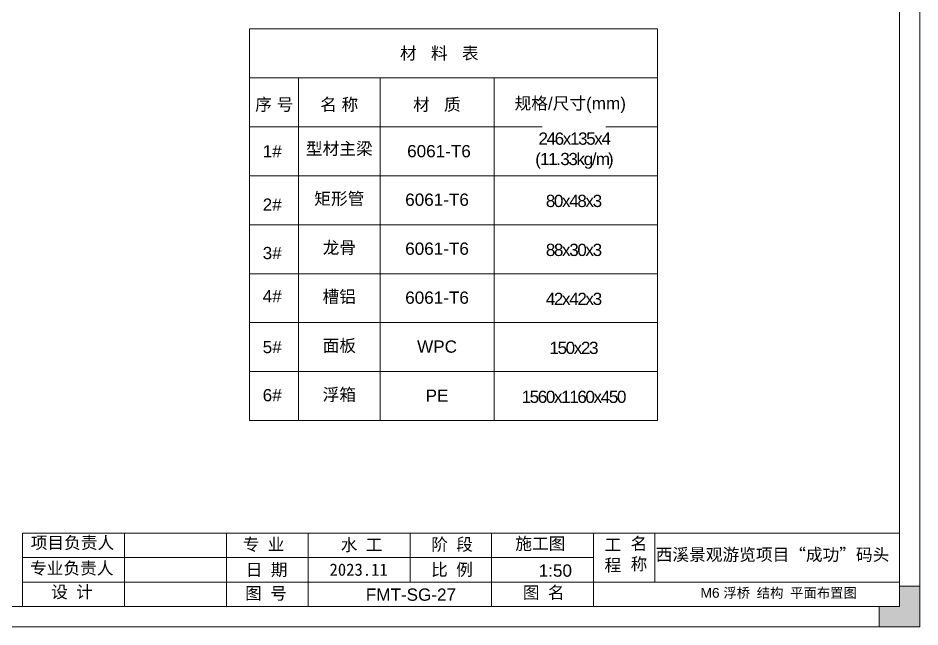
# Model space of a CAD drawing. Header units: millimetres. Extents: x 4 to 2106212, y -117026 to 198097.
# Drawn here: x 2067742 to 2078797, y 175267 to 182727 of the extents above; entities that cross this region are included whole.
import ezdxf

# ---------------------------------------------------------------- set-up
doc = ezdxf.new("R2010")
doc.units = ezdxf.units.MM
doc.layers.add('图框', color=7, linetype='Continuous', lineweight=13)
doc.layers.add('文本', color=3, linetype='Continuous', lineweight=13)
doc.styles.add('Arial', font='arial.ttf')
doc.styles.get("Standard").update_dxf_attribs({"font": 'arial.ttf'})

# ---------------------------------------------------------------- blocks, each defined once
blk = doc.blocks.new('GW-TK')
at = {"layer": '图框', "linetype": 'Continuous', "lineweight": 0}
h = blk.add_hatch(color=256, dxfattribs=at)
h.dxf.hatch_style = 1
h.paths.add_polyline_path([(927603.55, 464418.01), (927603.55, 464428.01), (927598.55, 464428.01), (927598.55, 464423.01), (927593.55, 464423.01), (927593.55, 464418.01)])
at = {"layer": '图框', "linetype": 'Continuous'}
for p, q in [((927383.55, 464441.02), (927383.55, 464423.01)), ((927408.55, 464441.02), (927408.55, 464423.01)), ((927433.55, 464441.02), (927433.55, 464423.01)), ((927453.55, 464441.02), (927453.55, 464423.01)), ((927478.55, 464441.02), (927478.55, 464429.01)), ((927498.55, 464441.02), (927498.55, 464423.01)), ((927523.55, 464441.02), (927523.55, 464423.01)), ((927538.55, 464441.02), (927538.55, 464429.01)), ((927383.55, 464435.01), (927523.55, 464435.01)), ((927451.56, 464429.01), (927383.55, 464429.01)), ((927383.55, 464429.01), (927598.55, 464429.01))]:
    blk.add_line(p, q, dxfattribs=at)
at = {"layer": '图框'}
for points in [[(927183.55, 464715.01), (927603.55, 464715.01), (927603.55, 464418.01), (927183.55, 464418.01)], [(927188.55, 464710.01), (927598.55, 464710.01), (927598.55, 464423.01), (927188.55, 464423.01)]]:
    blk.add_lwpolyline(points, close=True, dxfattribs=at)
at = {"layer": '图框', "linetype": 'Continuous'}
blk.add_lwpolyline([(927383.55, 464441.02), (927598.55, 464441.02)], dxfattribs=at)
at = {"layer": '图框', "linetype": 'Continuous', "lineweight": 0}
blk.add_lwpolyline([(927598.55, 464428.01), (927598.55, 464423.01), (927593.55, 464423.01), (927593.55, 464418.01), (927603.55, 464418.01), (927603.55, 464428.01)], close=True, dxfattribs=at)
at = {"layer": '图框', "linetype": 'Continuous', "char_height": 3, "attachment_point": 1}
for s, width, heights, insert in [('{\\fSimSun|b0|i0|c134|p2;项目负责人}', 26.0225, [0], (927385.56, 464440.15)), ('{\\fSimSun|b0|i0|c134|p2;专 业}', 12.8345, [0], (927437.53, 464439.73)), ('{\\fSimSun|b0|i0|c134|p2;阶 段}', 17.4775, [0], (927483.73, 464439.73)), ('{\\fSimSun|b0|i0|c134|p2;工 程}', 5.2119, [0], (927526.21, 464439.66)), ('{\\fSimSun|b0|i0|c134|p2;名 称}', 5.2119, [0], (927532.62, 464439.93)), ('{\\fSimSun|b0|i0|c134|p2;专业负责人}', 24.6361, [2.04], (927385.39, 464433.9)), ('{\\fSimSun|b0|i0|c134|p2;比 例}', 10.9146, [0], (927483.71, 464433.55)), ('{\\fSimSun|b0|i0|c134|p2;日 期}', 11.224, [0], (927438.25, 464433.55)), ('{\\fSimSun|b0|i0|c134|p2;设 计}', 16.2353, [0], (927390.55, 464428.09)), ('{\\fSimSun|b0|i0|c134|p2;图 号}', 23.6261, [0], (927438.11, 464427.75)), ('{\\fSimSun|b0|i0|c134|p2;图 名}', 12.066, [0], (927506.19, 464427.94))]:
    blk.add_mtext_dynamic_manual_height_columns(s, width=width, gutter_width=17.5, heights=heights, dxfattribs=dict(at, insert=insert))
at = {"layer": '图框', "color": 3, "linetype": 'Continuous', "char_height": 3, "attachment_point": 1}
for s, width, insert in [('{\\fSimSun|b0|i0|c134|p2;水 工}', 11.224, (927461.55, 464439.63)), ('\\pt9;{\\fSimSun|b0|i0|c134|p2;施工图}', 18.6303, (927504.36, 464439.94)), ('\\pt9;{\\fSimSun|b0|i0|c134|p2;西溪景观游览项目“成功”码头}', 60.0149, (927538.77, 464437.24)), ('{\\fSimSun|b0|i0|c134|p2;2023.11}', 11.224, (927458.8, 464433.55))]:
    blk.add_mtext_dynamic_manual_height_columns(s, width=width, gutter_width=17.5, heights=[0], dxfattribs=dict(at, insert=insert))

msp = doc.modelspace()

# ---------------------------------------------------------------- linework, layer by layer
at = {"layer": '文本'}
for p, q in [((2070579.3798, 182594.9138), (2070579.3798, 177794.9335)), ((2070579.3798, 182594.9138), (2075579.3145, 182594.9138)), ((2075579.3145, 182594.9138), (2075579.3145, 177794.9335)), ((2070579.3798, 181994.9335), (2075579.3145, 181994.9335)), ((2071179.3536, 181994.9335), (2071179.3536, 177794.9335)), ((2072179.3275, 181994.9335), (2072179.3275, 177794.9335)), ((2073579.3042, 181994.9335), (2073579.3042, 177794.9335)), ((2075579.3145, 181994.9335), (2075579.3145, 177794.9335)), ((2075579.3145, 181994.9335), (2075579.3145, 177794.9335)), ((2075579.3145, 181994.9335), (2075579.3145, 177794.9335)), ((2070579.3798, 181394.9335), (2075579.3145, 181394.9335)), ((2070579.3798, 180794.9335), (2075579.3145, 180794.9335)), ((2070579.3798, 180194.9335), (2075579.3145, 180194.9335)), ((2070579.3798, 179594.9335), (2075579.3145, 179594.9335)), ((2070579.3798, 178994.9335), (2075579.3145, 178994.9335)), ((2070579.3798, 178394.9335), (2075579.3145, 178394.9335)), ((2070579.3798, 177794.9335), (2075579.3145, 177794.9335))]:
    msp.add_line(p, q, dxfattribs=at)

# ---------------------------------------------------------------- texts
at = {"layer": '文本', "char_height": 150, "attachment_point": 5, "style": 'Arial'}
for s, insert in [(' 材   料   表 ', (2072876.1542, 182287.4145)), ('序 号', (2070882.6118, 181659.355)), ('名 称', (2071678.893, 181659.355)), ('材   质', (2072877.0422, 181659.355)), ('规格/尺寸(mm)', (2074510.7207, 181659.355)), ('型材主梁', (2071679.8454, 181118.5293)), ('1#', (2070857.5967, 181094.3568)), ('6061-T6', (2072901.5244, 181094.9476)), ('{\\fSimSun|b0|i0|c134|p2;矩形管}', (2071679.8454, 180505.5132)), ('6061-T6', (2072877.9954, 180500.6752)), ('2#', (2070857.5967, 180440.7389)), ('龙骨', (2071679.8454, 179905.5132)), ('6061-T6', (2072877.9954, 179900.6752)), ('3#', (2070857.5967, 179847.1214)), ('4#', (2070857.5967, 179319.1216)), ('槽铝', (2071679.8454, 179305.5132)), ('6061-T6', (2072877.9954, 179300.6752)), ('5#', (2070857.5967, 178695.4104)), ('面板', (2071679.8454, 178705.5132)), ('WPC', (2072877.9954, 178700.6752)), ('浮箱', (2071679.8454, 178105.5132)), ('6#', (2070857.5967, 178105.8185)), ('PE', (2072877.9954, 178100.6752))]:
    msp.add_mtext(s, dxfattribs=dict(at, insert=insert))
at = {"layer": '文本', "char_height": 150, "attachment_point": 5, "style": 'Arial', "bg_fill": 2}
for s, insert in [('{\\T0.85;80x48x3}', (2074547.9257, 180485.3872)), ('{\\T0.85;88x30x3}', (2074547.9257, 179885.3872)), ('{\\T0.85;42x42x3}', (2074547.9257, 179285.3872)), ('{\\T0.85;150x23}', (2074547.9257, 178685.3872)), ('{\\T0.85;1560x1160x450}', (2074547.9257, 178085.3872))]:
    msp.add_mtext(s, dxfattribs=dict(at, insert=insert))
at = {"layer": '文本', "color": 6}
note = msp.add_mtext_dynamic_manual_height_columns('{\\C256;1:50\\P}', width=120, gutter_width=0, heights=[124.0928, 0], dxfattribs=dict(at, insert=(2074004.2113, 176032.665), char_height=150, attachment_point=1, style='Arial'))
note = msp.add_mtext_dynamic_manual_height_columns('{\\C256;FMT-SG-27\\P}', width=120, gutter_width=0, heights=[124.0928, 0], dxfattribs=dict(at, insert=(2071884.8866, 175738.3364), char_height=150, attachment_point=1, style='Arial'))
at = {"layer": '文本', "color": 6, "insert": (2076108.0722, 175744.5374), "char_height": 120, "attachment_point": 1, "style": 'Arial'}
msp.add_mtext_dynamic_manual_height_columns('M6 {\\fSimSun|b0|i0|c134|p2;浮桥 结构 平面布置图}', width=2193.24451, gutter_width=18.75, heights=[0], dxfattribs=at)

# ---------------------------------------------------------------- next in the draw order: block references
at = {"layer": '文本', "xscale": 50, "yscale": 50, "zscale": 50}
msp.add_blockref('GW-TK', (-44301380.1943, -23045633.3238), dxfattribs=at)

# ---------------------------------------------------------------- next in the draw order: texts
at = {"layer": '文本', "insert": (2074556.9144, 181102.1204), "char_height": 150, "width": 628.473709, "attachment_point": 5, "style": 'Arial', "bg_fill": 2}
msp.add_mtext('{\\T0.85;246x135x4 (11.33kg/m) }', dxfattribs=at)

doc.saveas('drawing.dxf')
